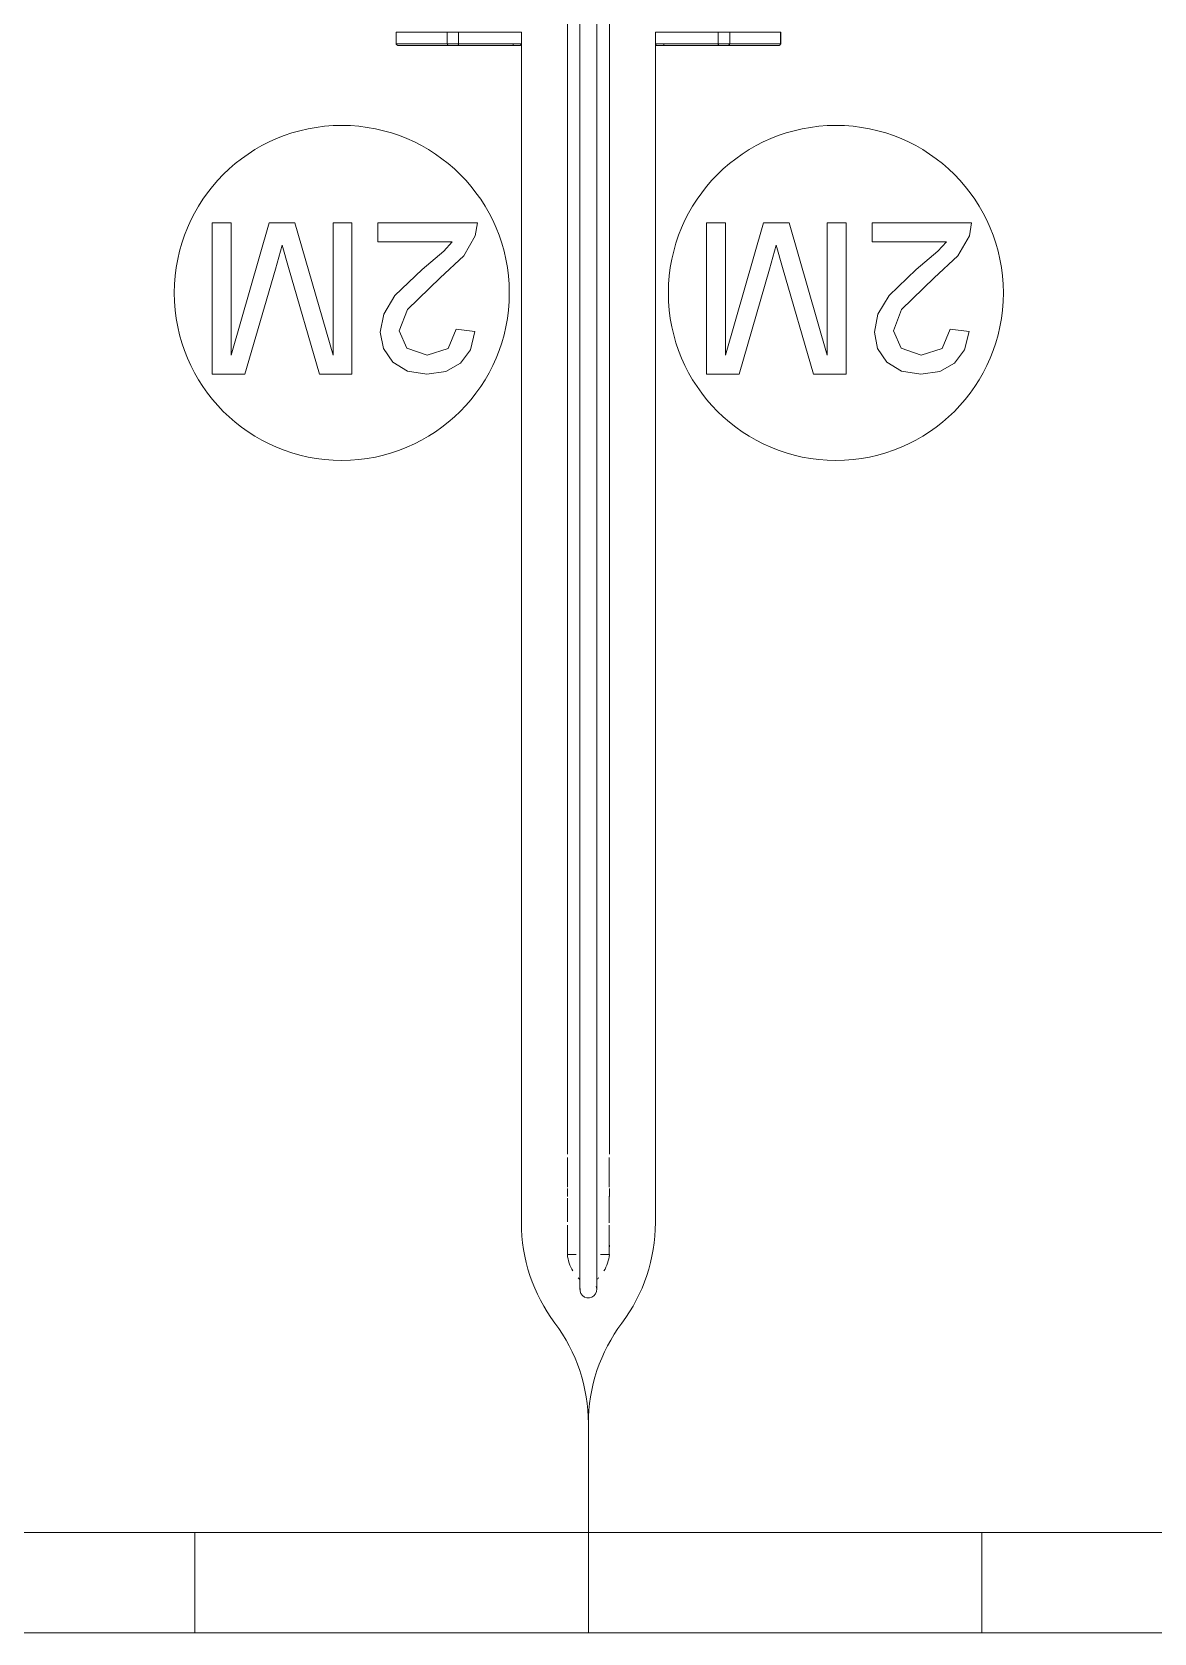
# Model space of a CAD drawing. Header units: millimetres. Extents: x 155927 to 326028, y -36033 to 97293.
# Drawn here: x 203271 to 203941, y 10694 to 11649 of the extents above; entities that cross this region are included whole.
import ezdxf

# ---------------------------------------------------------------- set-up
doc = ezdxf.new("R2010")
doc.units = ezdxf.units.MM
doc.header["$MEASUREMENT"] = 0
doc.layers.add('I-FURN', color=8, linetype='CONTINUOUS', lineweight=9)

msp = doc.modelspace()

# ---------------------------------------------------------------- linework, layer by layer
at = {"layer": 'I-FURN'}
for p, q in [((203590.71, 10979.52), (203590.71, 11817.7)), ((203598.24, 11817.7), (203598.24, 10979.52)), ((203608.24, 10979.52), (203608.24, 11817.7)), ((203615.77, 11817.7), (203615.77, 10979.52)), ((203488.4, 11649.31), (203488.4, 11642.31)), ((203488.58, 11649.31), (203488.4, 11649.31)), ((203488.4, 11649.31), (203488.4, 11642.31)), ((203488.4, 11649.31), (203488.4, 11642.31)), ((203488.58, 11642.31), (203488.4, 11642.31)), ((203488.58, 11642.31), (203488.58, 11649.31)), ((203518.86, 11649.31), (203488.58, 11649.31)), ((203518.86, 11642.31), (203488.58, 11642.31)), ((203488.78, 11641.54), (203488.74, 11641.56)), ((203489.4, 11641.31), (203519.68, 11641.31)), ((203489.4, 11641.31), (203519.68, 11641.31)), ((203518.86, 11642.31), (203518.86, 11649.31)), ((203525.78, 11649.31), (203518.86, 11649.31)), ((203525.78, 11642.31), (203518.86, 11642.31)), ((203558.25, 11641.31), (203519.68, 11641.31)), ((203519.68, 11641.31), (203525.22, 11641.31)), ((203525.22, 11641.31), (203562.24, 11641.31)), ((203525.78, 11642.31), (203525.78, 11649.31)), ((203563.24, 11649.31), (203525.78, 11649.31)), ((203563.24, 11642.31), (203525.78, 11642.31)), ((203558.25, 11642.31), (203558.25, 11641.31)), ((203562.24, 11641.31), (203558.25, 11641.31)), ((203562.24, 11641.31), (203562.25, 11641.31)), ((203563.24, 11642.31), (203563.24, 11649.31)), ((203563.24, 10938.61), (203563.24, 11642.31)), ((203563.24, 11642.31), (203563.24, 10938.61)), ((203563.25, 11642.31), (203563.25, 11649.31)), ((203643.23, 11649.31), (203643.23, 11642.31)), ((203643.24, 11642.31), (203643.24, 11649.31)), ((203680.7, 11649.31), (203643.24, 11649.31)), ((203643.24, 11642.31), (203643.24, 10938.61)), ((203643.24, 10938.61), (203643.24, 11642.31)), ((203680.7, 11642.31), (203643.24, 11642.31)), ((203648.23, 11641.31), (203644.24, 11641.31)), ((203644.24, 11641.31), (203681.26, 11641.31)), ((203648.23, 11641.31), (203648.23, 11642.31)), ((203686.8, 11641.31), (203648.23, 11641.31)), ((203680.7, 11642.31), (203680.7, 11649.31)), ((203687.62, 11649.31), (203680.7, 11649.31)), ((203687.62, 11642.31), (203680.7, 11642.31)), ((203681.26, 11641.31), (203686.8, 11641.31)), ((203686.8, 11641.31), (203717.08, 11641.31)), ((203686.8, 11641.31), (203717.08, 11641.31)), ((203687.62, 11642.31), (203687.62, 11649.31)), ((203717.9, 11649.31), (203687.62, 11649.31)), ((203717.9, 11642.31), (203687.62, 11642.31)), ((203717.75, 11641.57), (203717.71, 11641.54)), ((203717.9, 11642.31), (203717.9, 11649.31)), ((203718.08, 11649.31), (203717.9, 11649.31)), ((203718.08, 11642.31), (203717.9, 11642.31)), ((203718.08, 11642.31), (203718.08, 11649.31)), ((203718.08, 11642.31), (203718.08, 11649.31)), ((203718.08, 11649.31), (203718.08, 11642.31)), ((203390.05, 11535.47), (203378.74, 11535.47)), ((203378.74, 11535.47), (203378.74, 11445.06)), ((203412.76, 11535.47), (203390.05, 11456.36)), ((203390.05, 11456.36), (203390.05, 11535.47)), ((203428.08, 11535.47), (203412.76, 11535.47)), ((203450.79, 11456.36), (203428.08, 11535.47)), ((203462.09, 11535.47), (203450.79, 11535.47)), ((203450.79, 11535.47), (203450.79, 11456.36)), ((203462.09, 11445.06), (203462.09, 11535.47)), ((203536.96, 11535.47), (203477.63, 11535.47)), ((203477.63, 11535.47), (203477.63, 11524.17)), ((203528.88, 11515.68), (203535.75, 11527.67)), ((203535.75, 11527.67), (203536.96, 11535.47)), ((203685.05, 11535.47), (203673.74, 11535.47)), ((203673.74, 11535.47), (203673.74, 11445.06)), ((203707.76, 11535.47), (203685.05, 11456.36)), ((203685.05, 11456.36), (203685.05, 11535.47)), ((203723.08, 11535.47), (203707.76, 11535.47)), ((203745.79, 11456.36), (203723.08, 11535.47)), ((203757.09, 11535.47), (203745.79, 11535.47)), ((203745.79, 11535.47), (203745.79, 11456.36)), ((203757.09, 11445.06), (203757.09, 11535.47)), ((203831.96, 11535.47), (203772.63, 11535.47)), ((203772.63, 11535.47), (203772.63, 11524.17)), ((203823.88, 11515.68), (203830.75, 11527.67)), ((203830.75, 11527.67), (203831.96, 11535.47)), ((203416.38, 11507.68), (203420.42, 11522.09)), ((203420.42, 11522.09), (203424.15, 11508.78)), ((203477.63, 11524.17), (203522.02, 11524.17)), ((203516.92, 11518.42), (203503.92, 11507.54)), ((203522.02, 11524.17), (203516.92, 11518.42)), ((203711.38, 11507.68), (203715.42, 11522.09)), ((203715.42, 11522.09), (203719.15, 11508.78)), ((203772.63, 11524.17), (203817.02, 11524.17)), ((203811.92, 11518.42), (203798.92, 11507.54)), ((203817.02, 11524.17), (203811.92, 11518.42)), ((203398.19, 11445.06), (203416.38, 11507.68)), ((203424.15, 11508.78), (203442.65, 11445.06)), ((203503.92, 11507.54), (203487.73, 11492.06)), ((203514.74, 11502.58), (203528.88, 11515.68)), ((203693.19, 11445.06), (203711.38, 11507.68)), ((203719.15, 11508.78), (203737.65, 11445.06)), ((203798.92, 11507.54), (203782.73, 11492.06)), ((203809.74, 11502.58), (203823.88, 11515.68)), ((203495.22, 11483.75), (203514.74, 11502.58)), ((203790.22, 11483.75), (203809.74, 11502.58)), ((203487.73, 11492.06), (203481.05, 11480.98)), ((203782.73, 11492.06), (203776.05, 11480.98)), ((203481.05, 11480.98), (203479.04, 11470.26)), ((203490.35, 11470.95), (203495.22, 11483.75)), ((203776.05, 11480.98), (203774.04, 11470.26)), ((203785.35, 11470.95), (203790.22, 11483.75)), ((203479.04, 11470.26), (203480.91, 11460.41)), ((203494.95, 11460.58), (203490.35, 11470.95)), ((203524.25, 11471.9), (203519.49, 11460.48)), ((203535.55, 11470.48), (203524.25, 11471.9)), ((203532.81, 11459.55), (203535.55, 11470.48)), ((203774.04, 11470.26), (203775.91, 11460.41)), ((203789.95, 11460.58), (203785.35, 11470.95)), ((203819.25, 11471.9), (203814.49, 11460.48)), ((203830.55, 11470.48), (203819.25, 11471.9)), ((203827.81, 11459.55), (203830.55, 11470.48)), ((203480.91, 11460.41), (203486.49, 11452.3)), ((203506.97, 11456.36), (203494.95, 11460.58)), ((203519.49, 11460.48), (203506.97, 11456.36)), ((203526.89, 11451.57), (203532.81, 11459.55)), ((203775.91, 11460.41), (203781.49, 11452.3)), ((203801.97, 11456.36), (203789.95, 11460.58)), ((203814.49, 11460.48), (203801.97, 11456.36)), ((203821.89, 11451.57), (203827.81, 11459.55)), ((203486.49, 11452.3), (203495.28, 11446.87)), ((203518.09, 11446.68), (203526.89, 11451.57)), ((203781.49, 11452.3), (203790.28, 11446.87)), ((203813.09, 11446.68), (203821.89, 11451.57)), ((203378.74, 11445.06), (203398.19, 11445.06)), ((203442.65, 11445.06), (203462.09, 11445.06)), ((203495.28, 11446.87), (203506.72, 11445.06)), ((203506.72, 11445.06), (203518.09, 11446.68)), ((203673.74, 11445.06), (203693.19, 11445.06)), ((203737.65, 11445.06), (203757.09, 11445.06)), ((203790.28, 11446.87), (203801.72, 11445.06)), ((203801.72, 11445.06), (203813.09, 11446.68)), ((203590.74, 10959.77), (203590.74, 10977.49)), ((203598.24, 10979.52), (203598.24, 10976.29)), ((203598.24, 10976.29), (203598.24, 10973.06)), ((203598.24, 10973.06), (203598.24, 10969.84)), ((203608.24, 10978.65), (203608.24, 10979.52)), ((203608.24, 10975.41), (203608.24, 10978.65)), ((203608.24, 10972.19), (203608.24, 10975.41)), ((203608.24, 10968.97), (203608.24, 10972.19)), ((203615.74, 10977.49), (203615.74, 10959.77)), ((203598.24, 10969.84), (203598.24, 10966.63)), ((203598.24, 10966.63), (203598.24, 10963.45)), ((203598.24, 10963.45), (203598.24, 10960.29)), ((203608.24, 10965.77), (203608.24, 10968.97)), ((203608.24, 10962.59), (203608.24, 10965.77)), ((203608.24, 10959.44), (203608.24, 10962.59)), ((203590.71, 10954.14), (203590.71, 10959.03)), ((203590.74, 10938.98), (203590.74, 10953.25)), ((203598.24, 10960.29), (203598.24, 10957.16)), ((203598.24, 10957.16), (203598.24, 10954.07)), ((203598.24, 10954.07), (203598.24, 10951.02)), ((203608.24, 10956.32), (203608.24, 10959.44)), ((203608.24, 10953.24), (203608.24, 10956.32)), ((203608.24, 10950.2), (203608.24, 10953.24)), ((203615.74, 10954.28), (203615.74, 10938.43)), ((203615.77, 10959.03), (203615.77, 10954.14)), ((203598.24, 10951.02), (203598.24, 10948.01)), ((203598.24, 10948.01), (203598.24, 10945.06)), ((203598.24, 10945.06), (203598.24, 10942.16)), ((203608.24, 10947.21), (203608.24, 10950.2)), ((203608.24, 10944.27), (203608.24, 10947.21)), ((203608.24, 10941.39), (203608.24, 10944.27)), ((203590.74, 10919.52), (203590.74, 10937.1)), ((203598.24, 10942.16), (203598.24, 10939.32)), ((203598.24, 10939.32), (203598.24, 10936.54)), ((203598.24, 10936.54), (203598.24, 10933.84)), ((203598.24, 10933.84), (203598.24, 10931.2)), ((203608.24, 10938.56), (203608.24, 10941.39)), ((203608.24, 10935.81), (203608.24, 10938.56)), ((203608.24, 10933.12), (203608.24, 10935.81)), ((203615.74, 10937.1), (203615.74, 10919.52)), ((203590.71, 10924.09), (203590.71, 10925.16)), ((203598.24, 10931.2), (203598.24, 10928.65)), ((203598.24, 10928.65), (203598.24, 10926.17)), ((203598.24, 10926.17), (203598.24, 10923.78)), ((203608.24, 10930.51), (203608.24, 10933.12)), ((203608.24, 10927.97), (203608.24, 10930.51)), ((203608.24, 10925.52), (203608.24, 10927.97)), ((203608.24, 10923.15), (203608.24, 10925.52)), ((203615.77, 10925.16), (203615.77, 10924.09)), ((203590.74, 10919.52), (203595.92, 10919.52)), ((203598.24, 10923.78), (203598.24, 10921.48)), ((203598.24, 10921.48), (203598.24, 10919.27)), ((203598.24, 10919.27), (203598.24, 10917.16)), ((203598.24, 10917.16), (203598.24, 10915.15)), ((203598.24, 10915.15), (203598.24, 10913.24)), ((203608.24, 10920.88), (203608.24, 10923.15)), ((203608.24, 10918.69), (203608.24, 10920.88)), ((203608.24, 10916.61), (203608.24, 10918.69)), ((203608.24, 10914.62), (203608.24, 10916.61)), ((203608.24, 10912.74), (203608.24, 10914.62)), ((203610.5, 10919.52), (203615.74, 10919.52)), ((203598.24, 10913.24), (203598.24, 10911.44)), ((203598.24, 10911.44), (203598.24, 10909.74)), ((203598.24, 10909.74), (203598.24, 10908.16)), ((203598.24, 10908.16), (203598.24, 10906.69)), ((203598.24, 10906.69), (203598.24, 10905.34)), ((203598.24, 10905.34), (203598.24, 10904.11)), ((203608.24, 10910.97), (203608.24, 10912.74)), ((203608.24, 10909.31), (203608.24, 10910.97)), ((203608.24, 10907.76), (203608.24, 10909.31)), ((203608.24, 10906.32), (203608.24, 10907.76)), ((203608.24, 10905), (203608.24, 10906.32)), ((203608.24, 10903.8), (203608.24, 10905)), ((203598.24, 10904.11), (203598.24, 10903)), ((203598.24, 10903), (203598.24, 10902.01)), ((203598.24, 10902.01), (203598.24, 10901.14)), ((203598.24, 10901.14), (203598.24, 10900.4)), ((203598.24, 10900.4), (203598.24, 10899.79)), ((203598.24, 10899.79), (203598.24, 10899.3)), ((203598.24, 10899.3), (203598.24, 10898.95)), ((203598.24, 10898.95), (203598.24, 10898.72)), ((203598.24, 10898.72), (203598.24, 10898.62)), ((203598.24, 10898.62), (203598.24, 10898.61)), ((203608.24, 10902.72), (203608.24, 10903.8)), ((203608.24, 10901.76), (203608.24, 10902.72)), ((203608.24, 10900.93), (203608.24, 10901.76)), ((203608.24, 10900.22), (203608.24, 10900.93)), ((203608.24, 10899.65), (203608.24, 10900.22)), ((203608.24, 10899.19), (203608.24, 10899.65)), ((203608.24, 10898.87), (203608.24, 10899.19)), ((203608.24, 10898.68), (203608.24, 10898.87)), ((203608.24, 10898.61), (203608.24, 10898.68)), ((203603.24, 10818.61), (203603.24, 10693.61)), ((203603.24, 10693.61), (203603.24, 10818.61)), ((203603.24, 10693.61), (203603.24, 10818.61)), ((203603.24, 10818.61), (203603.24, 10693.61)), ((204363.24, 10753.61), (202843.24, 10753.61)), ((203237.87, 10753.61), (203368.24, 10753.61)), ((203368.24, 10753.61), (203838.24, 10753.61)), ((203368.24, 10753.61), (203368.24, 10693.61)), ((203368.24, 10753.61), (203368.24, 10693.61)), ((203838.24, 10753.61), (203968.24, 10753.61)), ((203838.24, 10753.61), (203838.24, 10693.61)), ((203838.24, 10753.61), (203838.24, 10693.61)), ((202803.24, 10693.61), (203603.24, 10693.61)), ((203603.24, 10693.61), (202803.24, 10693.61)), ((202843.24, 10693.61), (204363.24, 10693.61)), ((203368.24, 10693.61), (203237.87, 10693.61)), ((203838.24, 10693.61), (203368.24, 10693.61)), ((203603.24, 10693.61), (204403.24, 10693.61)), ((204403.24, 10693.61), (203603.24, 10693.61)), ((203968.24, 10693.61), (203838.24, 10693.61))]:
    msp.add_line(p, q, dxfattribs=at)
at = {"layer": 'I-FURN', "flags": 128}
for points in [[(203488.54, 11641.81), (203488.52, 11641.84), (203488.5, 11641.88), (203488.49, 11641.91), (203488.47, 11641.95), (203488.46, 11641.99), (203488.45, 11642.03), (203488.44, 11642.07), (203488.43, 11642.1), (203488.42, 11642.14), (203488.41, 11642.18), (203488.41, 11642.22), (203488.41, 11642.26), (203488.4, 11642.3), (203488.4, 11642.31)], [(203519.68, 11641.31), (203519.78, 11641.31), (203519.88, 11641.31), (203519.98, 11641.31), (203520.09, 11641.31), (203520.2, 11641.31), (203520.32, 11641.31), (203520.44, 11641.31), (203520.57, 11641.31), (203520.7, 11641.31), (203520.84, 11641.31), (203520.97, 11641.31), (203521.11, 11641.31), (203521.26, 11641.31), (203521.4, 11641.31), (203521.55, 11641.31), (203521.7, 11641.31), (203521.85, 11641.31), (203522.01, 11641.31), (203522.17, 11641.31), (203522.32, 11641.31), (203522.48, 11641.31), (203522.64, 11641.31), (203522.8, 11641.31), (203522.96, 11641.31), (203523.12, 11641.31), (203523.28, 11641.31), (203523.44, 11641.31), (203523.6, 11641.31), (203523.75, 11641.31), (203523.91, 11641.31), (203524.07, 11641.31), (203524.22, 11641.31), (203524.37, 11641.31), (203524.52, 11641.31), (203524.66, 11641.31), (203524.81, 11641.31), (203524.95, 11641.31), (203525.08, 11641.31), (203525.22, 11641.31)], [(203525.22, 11641.31), (203528, 11641.31), (203530.7, 11641.31), (203533.31, 11641.31), (203535.83, 11641.31), (203538.26, 11641.31), (203540.59, 11641.31), (203542.82, 11641.31), (203544.95, 11641.31), (203546.96, 11641.31), (203548.86, 11641.31), (203550.65, 11641.31), (203552.32, 11641.31), (203553.87, 11641.31), (203555.3, 11641.31), (203556.6, 11641.31), (203557.77, 11641.31), (203558.82, 11641.31), (203559.73, 11641.31), (203560.51, 11641.31), (203561.16, 11641.31), (203561.67, 11641.31), (203562.05, 11641.31), (203562.24, 11641.31)], [(203562.25, 11641.31), (203562.25, 11641.31), (203562.24, 11641.31), (203562.22, 11641.31), (203562.2, 11641.31), (203562.17, 11641.31), (203562.14, 11641.31), (203562.09, 11641.31), (203562.05, 11641.31), (203561.99, 11641.31), (203561.93, 11641.31), (203561.87, 11641.31), (203561.8, 11641.31), (203561.72, 11641.31), (203561.64, 11641.31), (203561.55, 11641.31), (203561.46, 11641.31), (203561.36, 11641.31), (203561.26, 11641.31), (203561.15, 11641.31), (203561.04, 11641.31), (203560.92, 11641.31), (203560.8, 11641.31), (203560.67, 11641.31), (203560.54, 11641.31), (203560.41, 11641.31), (203560.28, 11641.31), (203560.14, 11641.31), (203559.99, 11641.31), (203559.85, 11641.31), (203559.7, 11641.31), (203559.55, 11641.31), (203559.4, 11641.31), (203559.24, 11641.31), (203559.09, 11641.31), (203558.93, 11641.31), (203558.77, 11641.31), (203558.61, 11641.31), (203558.45, 11641.31), (203558.29, 11641.31), (203558.25, 11641.31)], [(203563.25, 11642.31), (203563.25, 11642.27), (203563.25, 11642.23), (203563.24, 11642.19), (203563.24, 11642.15), (203563.23, 11642.12), (203563.22, 11642.08), (203563.21, 11642.04), (203563.2, 11642), (203563.19, 11641.96), (203563.17, 11641.92), (203563.16, 11641.89), (203563.14, 11641.85), (203563.12, 11641.82), (203563.1, 11641.78), (203563.08, 11641.75), (203563.05, 11641.72), (203563.03, 11641.69), (203563, 11641.65), (203562.98, 11641.62), (203562.95, 11641.6), (203562.92, 11641.57), (203562.89, 11641.54), (203562.86, 11641.52), (203562.82, 11641.49), (203562.79, 11641.47), (203562.76, 11641.45), (203562.72, 11641.43), (203562.69, 11641.41), (203562.65, 11641.4), (203562.61, 11641.38), (203562.58, 11641.37), (203562.54, 11641.36), (203562.5, 11641.35), (203562.46, 11641.34), (203562.42, 11641.33), (203562.38, 11641.32), (203562.34, 11641.32), (203562.3, 11641.32), (203562.26, 11641.31), (203562.25, 11641.31)], [(203644.23, 11641.31), (203644.19, 11641.31), (203644.15, 11641.32), (203644.11, 11641.32), (203644.07, 11641.33), (203644.03, 11641.33), (203643.99, 11641.34), (203643.96, 11641.35), (203643.92, 11641.36), (203643.88, 11641.38), (203643.84, 11641.39), (203643.81, 11641.41), (203643.77, 11641.43), (203643.73, 11641.45), (203643.7, 11641.47), (203643.67, 11641.49), (203643.63, 11641.51), (203643.6, 11641.54), (203643.57, 11641.56), (203643.54, 11641.59), (203643.51, 11641.62), (203643.49, 11641.65), (203643.46, 11641.68), (203643.44, 11641.71), (203643.41, 11641.74), (203643.39, 11641.77), (203643.37, 11641.81), (203643.35, 11641.84), (203643.33, 11641.88), (203643.31, 11641.91), (203643.3, 11641.95), (203643.29, 11641.99), (203643.27, 11642.03), (203643.26, 11642.07), (203643.25, 11642.1), (203643.25, 11642.14), (203643.24, 11642.18), (203643.24, 11642.22), (203643.23, 11642.26), (203643.23, 11642.3), (203643.23, 11642.31)], [(203648.23, 11641.31), (203648.07, 11641.31), (203647.91, 11641.31), (203647.75, 11641.31), (203647.59, 11641.31), (203647.44, 11641.31), (203647.28, 11641.31), (203647.13, 11641.31), (203646.97, 11641.31), (203646.82, 11641.31), (203646.67, 11641.31), (203646.53, 11641.31), (203646.38, 11641.31), (203646.24, 11641.31), (203646.11, 11641.31), (203645.97, 11641.31), (203645.84, 11641.31), (203645.72, 11641.31), (203645.59, 11641.31), (203645.48, 11641.31), (203645.36, 11641.31), (203645.25, 11641.31), (203645.15, 11641.31), (203645.05, 11641.31), (203644.95, 11641.31), (203644.87, 11641.31), (203644.78, 11641.31), (203644.7, 11641.31), (203644.63, 11641.31), (203644.56, 11641.31), (203644.5, 11641.31), (203644.45, 11641.31), (203644.4, 11641.31), (203644.36, 11641.31), (203644.32, 11641.31), (203644.29, 11641.31), (203644.27, 11641.31), (203644.25, 11641.31), (203644.24, 11641.31), (203644.23, 11641.31)], [(203644.23, 11641.31), (203644.23, 11641.31), (203644.24, 11641.31)], [(203644.24, 11641.31), (203644.52, 11641.31), (203644.93, 11641.31), (203645.48, 11641.31), (203646.16, 11641.31), (203646.98, 11641.31), (203647.93, 11641.31), (203649.01, 11641.31), (203650.22, 11641.31), (203651.55, 11641.31), (203653.01, 11641.31), (203654.59, 11641.31), (203656.3, 11641.31), (203658.11, 11641.31), (203660.05, 11641.31), (203662.09, 11641.31), (203664.24, 11641.31), (203666.5, 11641.31), (203668.86, 11641.31), (203671.31, 11641.31), (203673.86, 11641.31), (203676.5, 11641.31), (203679.22, 11641.31), (203681.26, 11641.31)], [(203681.26, 11641.31), (203681.4, 11641.31), (203681.53, 11641.31), (203681.67, 11641.31), (203681.82, 11641.31), (203681.96, 11641.31), (203682.11, 11641.31), (203682.26, 11641.31), (203682.42, 11641.31), (203682.57, 11641.31), (203682.73, 11641.31), (203682.88, 11641.31), (203683.04, 11641.31), (203683.2, 11641.31), (203683.36, 11641.31), (203683.52, 11641.31), (203683.68, 11641.31), (203683.84, 11641.31), (203684, 11641.31), (203684.16, 11641.31), (203684.32, 11641.31), (203684.47, 11641.31), (203684.63, 11641.31), (203684.78, 11641.31), (203684.93, 11641.31), (203685.08, 11641.31), (203685.23, 11641.31), (203685.37, 11641.31), (203685.51, 11641.31), (203685.65, 11641.31), (203685.78, 11641.31), (203685.91, 11641.31), (203686.04, 11641.31), (203686.16, 11641.31), (203686.28, 11641.31), (203686.39, 11641.31), (203686.5, 11641.31), (203686.6, 11641.31), (203686.7, 11641.31), (203686.8, 11641.31)], [(203718.08, 11642.31), (203718.08, 11642.27), (203718.07, 11642.23), (203718.07, 11642.19), (203718.07, 11642.15), (203718.06, 11642.12), (203718.05, 11642.08), (203718.04, 11642.04), (203718.03, 11642), (203718.01, 11641.96), (203718, 11641.92), (203717.98, 11641.89), (203717.96, 11641.85), (203717.95, 11641.82)]]:
    msp.add_lwpolyline(points, dxfattribs=at)
at = {"layer": 'I-FURN'}
for centre, radius, start, end in [((203456.02, 11493.59), 100, 0, 180), ((203751.02, 11493.59), 100, 0, 180), ((203456.02, 11493.59), 100, 180, 0), ((203751.02, 11493.59), 100, 180, 0), ((203663.24, 10938.61), 100, 180, 216.8699), ((203663.24, 10938.61), 100, 180, 216.8699), ((203543.24, 10938.61), 100, 323.1301, 0), ((203543.24, 10938.61), 100, 323.1301, 0), ((203614.2, 10921.85), 23.6, 185.66638, 210.85638), ((203592.28, 10921.85), 23.6, 329.14362, 354.33362), ((203603.24, 10911.47), 8.51, 223.45137, 234.45946), ((203603.24, 10911.47), 8.51, 305.54054, 316.54863), ((203603.24, 10898.61), 5, 173.08481, 21.82522), ((203503.24, 10818.61), 100, 0, 36.8699), ((203503.24, 10818.61), 100, 0, 36.8699), ((203703.24, 10818.61), 100, 143.1301, 180), ((203703.24, 10818.61), 100, 143.1301, 180)]:
    msp.add_arc(centre, radius, start, end, dxfattribs=at)
for centre, major_axis, ratio, start_param, end_param in [((203489.4, 11642.31), (0, -1), 0.819152, 4.712389, 6.283185), ((203519.68, 11642.31), (0, -1), 0.819152, 4.712389, 6.283185), ((203525.22, 11642.31), (0, -1), 0.56467, 0, 1.570796), ((203562.24, 11642.31), (0, -1), 0.998113, 0, 1.570796), ((203644.24, 11642.31), (0, 1), 0.998113, 1.570796, 3.141593), ((203681.26, 11642.31), (0, 1), 0.56467, 1.570796, 3.141593), ((203686.8, 11642.31), (0, 1), 0.819152, 3.141593, 4.712389), ((203717.08, 11642.31), (0, -1), 0.819152, 0, 1.570796)]:
    msp.add_ellipse(centre, major_axis=major_axis, ratio=ratio, start_param=start_param, end_param=end_param, dxfattribs=at)

doc.saveas('drawing.dxf')
